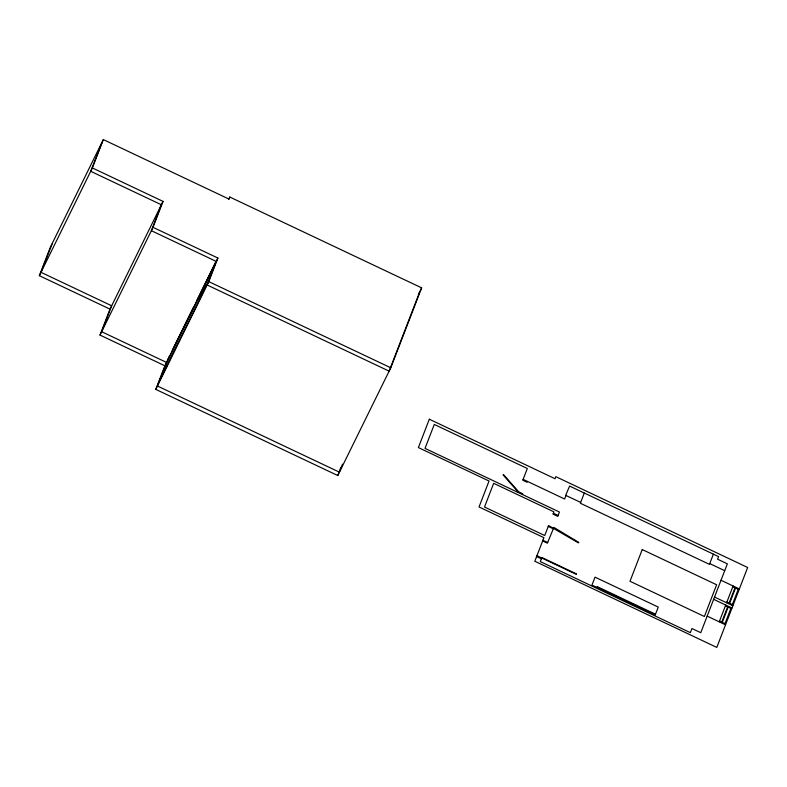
<?xml version="1.0" encoding="UTF-8"?>
<svg xmlns="http://www.w3.org/2000/svg" width="787" height="787" viewBox="0 0 787 787"><rect width="100%" height="100%" fill="white"/><g stroke="black" fill="none" stroke-linecap="round" stroke-linejoin="round"><path stroke-width="1.18" d="M164.876 365.798L100.008 335.075L110.013 309.143L39.35 275.686L50.299 247.334L103.313 139.584L229.027 199.101L229.824 197.045L421.645 287.865L390.785 367.785L337.771 475.535L155.777 389.378L164.876 365.798L217.901 258.047L153.022 227.335L163.037 201.393L92.364 167.946L103.313 139.584M199.327 299.67L205.043 284.884M155.777 389.378L208.791 281.628L217.901 258.047M337.771 475.535L340.85 467.547M342.512 464.182L339.423 472.17L157.43 386.004L166.539 362.423L101.661 331.711L111.675 305.779L41.003 272.322L52.109 244.039M419.54 292.37L389.132 371.159L207.138 284.992L216.238 261.412L151.37 230.699L161.374 204.768L90.712 171.31L101.808 143.027M518.072 492.446L518.358 491.708L522.686 493.764L522.401 494.502M527.457 481.418L527.123 482.283L522.784 480.237L527.32 468.501L434.276 424.449L425.029 448.393L559.439 512.032L557.767 516.37L553.005 514.108L553.881 511.825L493.665 483.316L484.517 507.025L544.732 535.534L548.578 525.559L578.386 542.873L578.907 542.469L553.871 527.408L547.408 543.187L542.646 540.935M565.971 495.466L564.613 499.007L523.119 479.362M584.308 493.036L580.363 503.247L709.451 564.358L713.396 554.156M719.239 621.838L725.722 605.046M726.608 602.763L733.091 585.981M721.748 622.124L727.641 606.856M729.106 603.058L734.999 587.781M722.269 622.369L728.162 607.102M729.628 603.304L735.52 588.027M724.699 624.425L731.182 607.633M732.067 605.351L738.55 588.558M565.705 495.338L569.601 486.071L718.57 556.606L717.567 559.183L727.355 563.826L700.774 632.699L691.94 628.518L690.356 632.64L540.305 561.593L541.879 557.511L576.556 573.93L576.379 574.392L536.941 555.72M39.35 275.686L92.364 167.946M110.013 309.143L163.037 201.393M100.008 335.075L153.022 227.335M228.574 199.564L229.824 197.045M167.365 360.289L169.52 355.901M172.225 350.412L193.838 306.487M196.534 300.998L215.982 261.471M215.245 263.999L165.27 365.689L167.178 366.594M159.24 381.311L208.948 280.3M418.359 294.525L419.441 292.321M419.983 291.229L421.645 287.865M208.791 281.628L390.785 367.785M565.843 495.407L580.678 502.431M709.756 563.59L724.709 570.673M721.01 580.265L739.367 588.951M732.795 586.738L738.255 589.315M553.34 513.232L558.101 515.485M726.903 602.006L732.363 604.593M714.537 597.048L732.884 605.734M713.652 599.33L731.999 608.017M725.437 605.803L730.897 608.39M548.254 526.424L553.015 528.677M719.534 621.081L724.994 623.668M707.169 616.123L725.525 624.809M542.912 540.256L547.673 542.509M165.536 365.011L167.444 365.916M536.616 556.557L541.377 558.809M597.048 587.486L591.972 585.085L595.031 577.156L658.257 607.092L655.197 615.021L654.636 614.755M518.633 491.727L503.739 474.846L502.982 474.787L518.033 491.865M429.328 419.215L418.379 447.567L489.042 481.024L479.037 506.956L543.906 537.669L534.806 561.249L716.8 647.416L747.65 567.486L555.829 476.666L555.032 478.732L429.328 419.215M597.353 586.689L597.107 587.348L654.695 614.617L654.941 613.958L597.353 586.689M642.241 549.552L629.994 581.268L704.385 616.487L716.623 584.771L642.241 549.552"/></g></svg>
